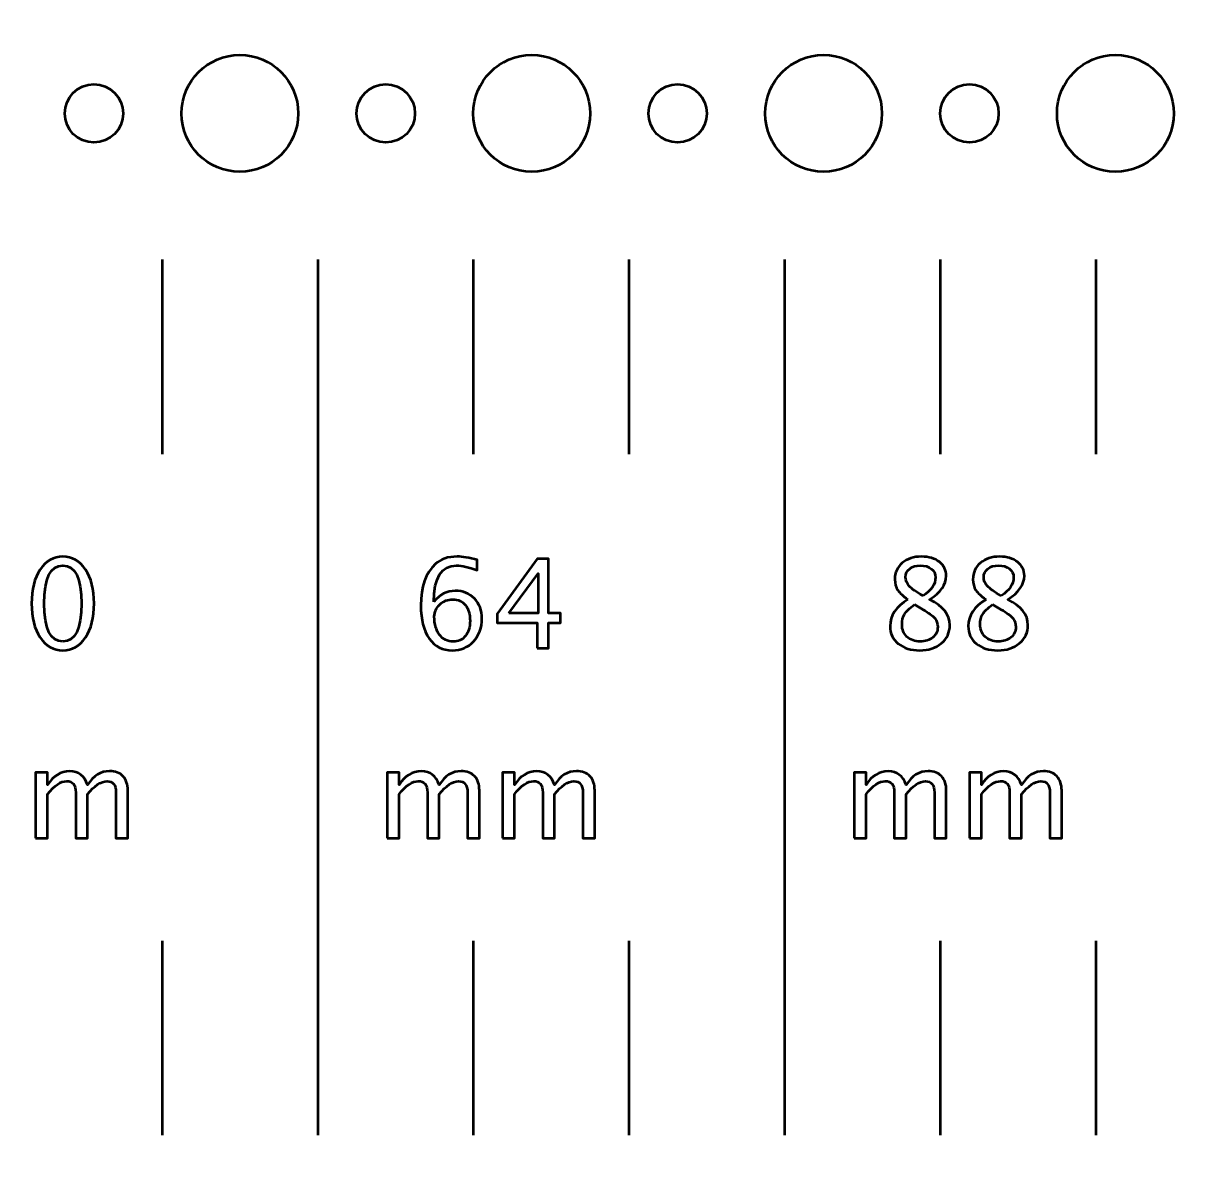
# Model space of a CAD drawing. Header units: centimetres. Extents: x -23.2 to 23.2, y -20.2 to 20.2.
# Drawn here: x -11.61 to -5.59, y -3.86 to 1.96 of the extents above; entities that cross this region are included whole.
import ezdxf

# ---------------------------------------------------------------- set-up
doc = ezdxf.new("R2010")
doc.units = ezdxf.units.CM
doc.header["$MEASUREMENT"] = 0
doc.layers.add('Layer 1', color=7, linetype='Continuous')

msp = doc.modelspace()

# ---------------------------------------------------------------- linework, layer by layer
at = {"layer": 'Layer 1', "lineweight": 53}
for centre, major_axis in [((-10.49999, 1.49999), (0, 0.30001)), ((-8.99999, 1.49999), (0, 0.30001)), ((-7.49999, 1.49999), (0, 0.30001)), ((-5.99999, 1.49999), (0, 0.30001)), ((-11.25, 1.5), (0, 0.15)), ((-9.75, 1.5), (0, 0.15)), ((-8.25, 1.5), (0, 0.15)), ((-6.75, 1.5), (0, 0.15))]:
    msp.add_ellipse(centre, major_axis=major_axis, ratio=1, dxfattribs=at)
msp.add_open_spline([(-22.7, -20.2), (-22.97614, -20.2), (-23.2, -19.97614), (-23.2, -19.7), (-23.2, -19.7), (-23.2, -19.7), (-23.2, 19.7), (-23.2, 19.7), (-23.2, 19.7), (-23.2, 19.97614), (-22.97614, 20.2), (-22.7, 20.2), (-22.7, 20.2), (-18.95782, 20.2), (-13.47204, 20.2), (-10.3, 20.2), (-10.3, 20.2), (-10.02386, 20.2), (-9.8, 19.97614), (-9.8, 19.7), (-9.8, 19.7), (-9.8, 19.7), (-9.8, 2.2), (-9.8, 2.2), (-9.8, 2.2), (-9.8, 2.2), (22.7, 2.2), (22.7, 2.2), (22.7, 2.2), (22.97614, 2.2), (23.2, 1.97614), (23.2, 1.7), (23.2, 1.7), (23.2, 1.7), (23.2, -4.7), (23.2, -4.7), (23.2, -4.7), (23.2, -4.97614), (22.97614, -5.2), (22.7, -5.2), (22.7, -5.2), (22.7, -5.2), (-9.8, -5.2), (-9.8, -5.2), (-9.8, -5.2), (-9.8, -5.2), (-9.8, -19.7), (-9.8, -19.7), (-9.8, -19.7), (-9.8, -19.97614), (-10.02386, -20.2), (-10.3, -20.2), (-10.3, -20.2), (-15.07775, -20.2), (-17.92225, -20.2), (-22.7, -20.2)], degree=3, knots=[0, 0, 0, 0, 0.0666667, 0.0666667, 0.0666667, 0.0666667, 0.1333333, 0.1333333, 0.1333333, 0.1333333, 0.2, 0.2, 0.2, 0.2, 0.2666667, 0.2666667, 0.2666667, 0.2666667, 0.3333333, 0.3333333, 0.3333333, 0.3333333, 0.4, 0.4, 0.4, 0.4, 0.4666667, 0.4666667, 0.4666667, 0.4666667, 0.5333333, 0.5333333, 0.5333333, 0.5333333, 0.6, 0.6, 0.6, 0.6, 0.6666667, 0.6666667, 0.6666667, 0.6666667, 0.7333333, 0.7333333, 0.7333333, 0.7333333, 0.8, 0.8, 0.8, 0.8, 0.8666667, 0.8666667, 0.8666667, 0.8666667, 1, 1, 1, 1], dxfattribs=at)
at = {"layer": 'Layer 1', "color": 5, "lineweight": 53}
for points in [[(-10.9, 0.75), (-10.9, 0.75), (-10.9, -0.25), (-10.9, -0.25)], [(-10.1, 0.75), (-10.1, 0.75), (-10.1, -3.75), (-10.1, -3.75)], [(-9.3, 0.75), (-9.3, 0.75), (-9.3, -0.25), (-9.3, -0.25)], [(-8.5, 0.75), (-8.5, 0.75), (-8.5, -0.25), (-8.5, -0.25)], [(-7.7, 0.75), (-7.7, 0.75), (-7.7, -3.75), (-7.7, -3.75)], [(-6.9, 0.75), (-6.9, 0.75), (-6.9, -0.25), (-6.9, -0.25)], [(-6.1, 0.75), (-6.1, 0.75), (-6.1, -0.25), (-6.1, -0.25)], [(-10.9, -2.75), (-10.9, -2.75), (-10.9, -3.75), (-10.9, -3.75)], [(-9.3, -2.75), (-9.3, -2.75), (-9.3, -3.75), (-9.3, -3.75)], [(-8.5, -2.75), (-8.5, -2.75), (-8.5, -3.75), (-8.5, -3.75)], [(-6.9, -2.75), (-6.9, -2.75), (-6.9, -3.75), (-6.9, -3.75)], [(-6.1, -2.75), (-6.1, -2.75), (-6.1, -3.75), (-6.1, -3.75)]]:
    msp.add_open_spline(points, degree=3, dxfattribs=at)
for points, knots in [([(-11.41003, -1.25881), (-11.45818, -1.25881), (-11.49702, -1.23669), (-11.52645, -1.19256), (-11.52645, -1.19256), (-11.55597, -1.14843), (-11.57068, -1.09022), (-11.57068, -1.01783), (-11.57068, -1.01783), (-11.57068, -0.94544), (-11.55597, -0.88723), (-11.52645, -0.8431), (-11.52645, -0.8431), (-11.49702, -0.79896), (-11.45818, -0.77684), (-11.41003, -0.77684), (-11.41003, -0.77684), (-11.36166, -0.77684), (-11.32282, -0.79886), (-11.2934, -0.84288), (-11.2934, -0.84288), (-11.26409, -0.88691), (-11.24937, -0.94523), (-11.24937, -1.01783), (-11.24937, -1.01783), (-11.24937, -1.09022), (-11.26409, -1.14843), (-11.2934, -1.19256), (-11.2934, -1.19256), (-11.32282, -1.23669), (-11.36166, -1.25881), (-11.41003, -1.25881)], [0, 0, 0, 0, 0.1111111, 0.1111111, 0.1111111, 0.1111111, 0.2222222, 0.2222222, 0.2222222, 0.2222222, 0.3333333, 0.3333333, 0.3333333, 0.3333333, 0.4444444, 0.4444444, 0.4444444, 0.4444444, 0.5555556, 0.5555556, 0.5555556, 0.5555556, 0.6666667, 0.6666667, 0.6666667, 0.6666667, 0.7777778, 0.7777778, 0.7777778, 0.7777778, 1, 1, 1, 1]), ([(-9.503, -1.00947), (-9.47379, -0.97168), (-9.43707, -0.95274), (-9.39283, -0.95274), (-9.39283, -0.95274), (-9.35272, -0.95274), (-9.31991, -0.96597), (-9.2943, -0.99253), (-9.2943, -0.99253), (-9.26879, -1.0191), (-9.25598, -1.05318), (-9.25598, -1.09477), (-9.25598, -1.09477), (-9.25598, -1.1425), (-9.27027, -1.18176), (-9.29895, -1.21256), (-9.29895, -1.21256), (-9.32763, -1.24336), (-9.36404, -1.25881), (-9.40838, -1.25881), (-9.40838, -1.25881), (-9.45876, -1.25881), (-9.49834, -1.23838), (-9.52681, -1.19764), (-9.52681, -1.19764), (-9.55539, -1.15679), (-9.56967, -1.10027), (-9.56967, -1.0282), (-9.56967, -1.0282), (-9.56967, -0.93104), (-9.5447, -0.85982), (-9.49485, -0.81431), (-9.49485, -0.81431), (-9.46776, -0.78933), (-9.43029, -0.77684), (-9.38256, -0.77684), (-9.38256, -0.77684), (-9.35483, -0.77684), (-9.32044, -0.78256), (-9.27948, -0.79399), (-9.27948, -0.79399), (-9.27948, -0.79399), (-9.27948, -0.84733), (-9.27948, -0.84733), (-9.27948, -0.84733), (-9.32277, -0.83082), (-9.35833, -0.82256), (-9.38627, -0.82256), (-9.38627, -0.82256), (-9.46405, -0.82256), (-9.503, -0.8849), (-9.503, -1.00947)], [0, 0, 0, 0, 0.0714286, 0.0714286, 0.0714286, 0.0714286, 0.1428571, 0.1428571, 0.1428571, 0.1428571, 0.2142857, 0.2142857, 0.2142857, 0.2142857, 0.2857143, 0.2857143, 0.2857143, 0.2857143, 0.3571429, 0.3571429, 0.3571429, 0.3571429, 0.4285714, 0.4285714, 0.4285714, 0.4285714, 0.5, 0.5, 0.5, 0.5, 0.5714286, 0.5714286, 0.5714286, 0.5714286, 0.6428571, 0.6428571, 0.6428571, 0.6428571, 0.7142857, 0.7142857, 0.7142857, 0.7142857, 0.7857143, 0.7857143, 0.7857143, 0.7857143, 0.8571429, 0.8571429, 0.8571429, 0.8571429, 1, 1, 1, 1]), ([(-7.06617, -0.99751), (-7.09136, -0.97994), (-7.10893, -0.96364), (-7.11877, -0.94851), (-7.11877, -0.94851), (-7.12861, -0.93348), (-7.13348, -0.91527), (-7.13348, -0.894), (-7.13348, -0.894), (-7.13348, -0.85929), (-7.12078, -0.83103), (-7.09549, -0.80934), (-7.09549, -0.80934), (-7.07009, -0.78764), (-7.03696, -0.77684), (-6.99611, -0.77684), (-6.99611, -0.77684), (-6.95843, -0.77684), (-6.92785, -0.78605), (-6.90446, -0.80447), (-6.90446, -0.80447), (-6.88107, -0.82278), (-6.86932, -0.84669), (-6.86932, -0.87601), (-6.86932, -0.87601), (-6.86932, -0.92046), (-6.89779, -0.96099), (-6.95462, -0.99751), (-6.95462, -0.99751), (-6.88551, -1.03137), (-6.8509, -1.07508), (-6.8509, -1.12863), (-6.8509, -1.12863), (-6.8509, -1.16684), (-6.8654, -1.19806), (-6.8943, -1.2224), (-6.8943, -1.2224), (-6.92319, -1.24664), (-6.96034, -1.25881), (-7.00584, -1.25881), (-7.00584, -1.25881), (-7.05125, -1.25881), (-7.08787, -1.24738), (-7.11581, -1.22452), (-7.11581, -1.22452), (-7.14364, -1.20177), (-7.15761, -1.17171), (-7.15761, -1.13456), (-7.15761, -1.13456), (-7.15761, -1.07953), (-7.12713, -1.03391), (-7.06617, -0.99751)], [0, 0, 0, 0, 0.0714286, 0.0714286, 0.0714286, 0.0714286, 0.1428571, 0.1428571, 0.1428571, 0.1428571, 0.2142857, 0.2142857, 0.2142857, 0.2142857, 0.2857143, 0.2857143, 0.2857143, 0.2857143, 0.3571429, 0.3571429, 0.3571429, 0.3571429, 0.4285714, 0.4285714, 0.4285714, 0.4285714, 0.5, 0.5, 0.5, 0.5, 0.5714286, 0.5714286, 0.5714286, 0.5714286, 0.6428571, 0.6428571, 0.6428571, 0.6428571, 0.7142857, 0.7142857, 0.7142857, 0.7142857, 0.7857143, 0.7857143, 0.7857143, 0.7857143, 0.8571429, 0.8571429, 0.8571429, 0.8571429, 1, 1, 1, 1]), ([(-6.66464, -0.99751), (-6.68983, -0.97994), (-6.7074, -0.96364), (-6.71724, -0.94851), (-6.71724, -0.94851), (-6.72708, -0.93348), (-6.73195, -0.91527), (-6.73195, -0.894), (-6.73195, -0.894), (-6.73195, -0.85929), (-6.71925, -0.83103), (-6.69396, -0.80934), (-6.69396, -0.80934), (-6.66856, -0.78764), (-6.63543, -0.77684), (-6.59458, -0.77684), (-6.59458, -0.77684), (-6.5569, -0.77684), (-6.52632, -0.78605), (-6.50293, -0.80447), (-6.50293, -0.80447), (-6.47954, -0.82278), (-6.46779, -0.84669), (-6.46779, -0.87601), (-6.46779, -0.87601), (-6.46779, -0.92046), (-6.49626, -0.96099), (-6.55309, -0.99751), (-6.55309, -0.99751), (-6.48398, -1.03137), (-6.44937, -1.07508), (-6.44937, -1.12863), (-6.44937, -1.12863), (-6.44937, -1.16684), (-6.46387, -1.19806), (-6.49277, -1.2224), (-6.49277, -1.2224), (-6.52166, -1.24664), (-6.55881, -1.25881), (-6.60431, -1.25881), (-6.60431, -1.25881), (-6.64972, -1.25881), (-6.68634, -1.24738), (-6.71428, -1.22452), (-6.71428, -1.22452), (-6.74211, -1.20177), (-6.75608, -1.17171), (-6.75608, -1.13456), (-6.75608, -1.13456), (-6.75608, -1.07953), (-6.7256, -1.03391), (-6.66464, -0.99751)], [0, 0, 0, 0, 0.0714286, 0.0714286, 0.0714286, 0.0714286, 0.1428571, 0.1428571, 0.1428571, 0.1428571, 0.2142857, 0.2142857, 0.2142857, 0.2142857, 0.2857143, 0.2857143, 0.2857143, 0.2857143, 0.3571429, 0.3571429, 0.3571429, 0.3571429, 0.4285714, 0.4285714, 0.4285714, 0.4285714, 0.5, 0.5, 0.5, 0.5, 0.5714286, 0.5714286, 0.5714286, 0.5714286, 0.6428571, 0.6428571, 0.6428571, 0.6428571, 0.7142857, 0.7142857, 0.7142857, 0.7142857, 0.7857143, 0.7857143, 0.7857143, 0.7857143, 0.8571429, 0.8571429, 0.8571429, 0.8571429, 1, 1, 1, 1]), ([(-11.41014, -1.21309), (-11.34653, -1.21309), (-11.31478, -1.148), (-11.31478, -1.01783), (-11.31478, -1.01783), (-11.31478, -0.88765), (-11.34653, -0.82256), (-11.41014, -0.82256), (-11.41014, -0.82256), (-11.47353, -0.82256), (-11.50528, -0.88765), (-11.50528, -1.01783), (-11.50528, -1.01783), (-11.50528, -1.148), (-11.47353, -1.21309), (-11.41014, -1.21309)], [0, 0, 0, 0, 0.2, 0.2, 0.2, 0.2, 0.4, 0.4, 0.4, 0.4, 0.6, 0.6, 0.6, 0.6, 1, 1, 1, 1]), ([(-8.97129, -1.24738), (-8.97129, -1.24738), (-8.97129, -1.1172), (-8.97129, -1.1172), (-8.97129, -1.1172), (-8.97129, -1.1172), (-9.1783, -1.1172), (-9.1783, -1.1172), (-9.1783, -1.1172), (-9.1783, -1.1172), (-9.1783, -1.07085), (-9.1783, -1.07085), (-9.1783, -1.07085), (-9.1783, -1.07085), (-8.97129, -0.78827), (-8.97129, -0.78827), (-8.97129, -0.78827), (-8.97129, -0.78827), (-8.91414, -0.78827), (-8.91414, -0.78827), (-8.91414, -0.78827), (-8.91414, -0.78827), (-8.91414, -1.06704), (-8.91414, -1.06704), (-8.91414, -1.06704), (-8.91414, -1.06704), (-8.85255, -1.06704), (-8.85255, -1.06704), (-8.85255, -1.06704), (-8.85255, -1.06704), (-8.85255, -1.1172), (-8.85255, -1.1172), (-8.85255, -1.1172), (-8.85255, -1.1172), (-8.91414, -1.1172), (-8.91414, -1.1172), (-8.91414, -1.1172), (-8.91414, -1.1172), (-8.91414, -1.24738), (-8.91414, -1.24738), (-8.91414, -1.24738), (-8.91414, -1.24738), (-8.97129, -1.24738), (-8.97129, -1.24738)], [0, 0, 0, 0, 0.0833333, 0.0833333, 0.0833333, 0.0833333, 0.1666667, 0.1666667, 0.1666667, 0.1666667, 0.25, 0.25, 0.25, 0.25, 0.3333333, 0.3333333, 0.3333333, 0.3333333, 0.4166667, 0.4166667, 0.4166667, 0.4166667, 0.5, 0.5, 0.5, 0.5, 0.5833333, 0.5833333, 0.5833333, 0.5833333, 0.6666667, 0.6666667, 0.6666667, 0.6666667, 0.75, 0.75, 0.75, 0.75, 0.8333333, 0.8333333, 0.8333333, 0.8333333, 1, 1, 1, 1]), ([(-6.9887, -0.97835), (-6.94594, -0.95009), (-6.92456, -0.91877), (-6.92456, -0.88416), (-6.92456, -0.88416), (-6.92456, -0.86564), (-6.93176, -0.85082), (-6.94605, -0.8395), (-6.94605, -0.8395), (-6.96044, -0.82817), (-6.97917, -0.82256), (-7.00235, -0.82256), (-7.00235, -0.82256), (-7.02479, -0.82256), (-7.0431, -0.82807), (-7.05717, -0.83918), (-7.05717, -0.83918), (-7.07125, -0.85029), (-7.07823, -0.86458), (-7.07823, -0.88225), (-7.07823, -0.88225), (-7.07823, -0.8994), (-7.07188, -0.91485), (-7.05918, -0.92861), (-7.05918, -0.92861), (-7.04648, -0.94226), (-7.02299, -0.95888), (-6.9887, -0.97835)], [0, 0, 0, 0, 0.125, 0.125, 0.125, 0.125, 0.25, 0.25, 0.25, 0.25, 0.375, 0.375, 0.375, 0.375, 0.5, 0.5, 0.5, 0.5, 0.625, 0.625, 0.625, 0.625, 0.75, 0.75, 0.75, 0.75, 1, 1, 1, 1]), ([(-6.58717, -0.97835), (-6.54441, -0.95009), (-6.52303, -0.91877), (-6.52303, -0.88416), (-6.52303, -0.88416), (-6.52303, -0.86564), (-6.53023, -0.85082), (-6.54452, -0.8395), (-6.54452, -0.8395), (-6.55891, -0.82817), (-6.57764, -0.82256), (-6.60082, -0.82256), (-6.60082, -0.82256), (-6.62326, -0.82256), (-6.64157, -0.82807), (-6.65564, -0.83918), (-6.65564, -0.83918), (-6.66972, -0.85029), (-6.6767, -0.86458), (-6.6767, -0.88225), (-6.6767, -0.88225), (-6.6767, -0.8994), (-6.67035, -0.91485), (-6.65765, -0.92861), (-6.65765, -0.92861), (-6.64495, -0.94226), (-6.62146, -0.95888), (-6.58717, -0.97835)], [0, 0, 0, 0, 0.125, 0.125, 0.125, 0.125, 0.25, 0.25, 0.25, 0.25, 0.375, 0.375, 0.375, 0.375, 0.5, 0.5, 0.5, 0.5, 0.625, 0.625, 0.625, 0.625, 0.75, 0.75, 0.75, 0.75, 1, 1, 1, 1]), ([(-9.11809, -1.06704), (-9.11809, -1.06704), (-8.96748, -1.06704), (-8.96748, -1.06704), (-8.96748, -1.06704), (-8.96748, -1.06704), (-8.96748, -0.86363), (-8.96748, -0.86363), (-8.96748, -0.86363), (-8.96748, -0.86363), (-9.11809, -1.06704), (-9.11809, -1.06704)], [0, 0, 0, 0, 0.25, 0.25, 0.25, 0.25, 0.5, 0.5, 0.5, 0.5, 1, 1, 1, 1]), ([(-9.31694, -1.10683), (-9.31694, -1.07286), (-9.32478, -1.04598), (-9.34055, -1.02619), (-9.34055, -1.02619), (-9.35631, -1.0064), (-9.3779, -0.99655), (-9.40532, -0.99655), (-9.40532, -0.99655), (-9.43146, -0.99655), (-9.45379, -1.00523), (-9.47241, -1.0227), (-9.47241, -1.0227), (-9.49115, -1.04005), (-9.50046, -1.06101), (-9.50046, -1.08545), (-9.50046, -1.08545), (-9.50046, -1.12398), (-9.49157, -1.15488), (-9.4739, -1.17816), (-9.4739, -1.17816), (-9.45612, -1.20145), (-9.43262, -1.21309), (-9.40341, -1.21309), (-9.40341, -1.21309), (-9.37685, -1.21309), (-9.35579, -1.20356), (-9.34023, -1.18451), (-9.34023, -1.18451), (-9.32467, -1.16546), (-9.31694, -1.13954), (-9.31694, -1.10683)], [0, 0, 0, 0, 0.1111111, 0.1111111, 0.1111111, 0.1111111, 0.2222222, 0.2222222, 0.2222222, 0.2222222, 0.3333333, 0.3333333, 0.3333333, 0.3333333, 0.4444444, 0.4444444, 0.4444444, 0.4444444, 0.5555556, 0.5555556, 0.5555556, 0.5555556, 0.6666667, 0.6666667, 0.6666667, 0.6666667, 0.7777778, 0.7777778, 0.7777778, 0.7777778, 1, 1, 1, 1]), ([(-7.03294, -1.02227), (-7.0577, -1.04132), (-7.07453, -1.05794), (-7.08342, -1.07212), (-7.08342, -1.07212), (-7.0922, -1.0863), (-7.09665, -1.10387), (-7.09665, -1.12504), (-7.09665, -1.12504), (-7.09665, -1.15128), (-7.08818, -1.17256), (-7.07114, -1.18875), (-7.07114, -1.18875), (-7.0541, -1.20494), (-7.03177, -1.21309), (-7.00394, -1.21309), (-7.00394, -1.21309), (-6.97716, -1.21309), (-6.95536, -1.20621), (-6.93853, -1.19235), (-6.93853, -1.19235), (-6.9216, -1.17848), (-6.91313, -1.16049), (-6.91313, -1.13837), (-6.91313, -1.13837), (-6.91313, -1.12059), (-6.91832, -1.10546), (-6.9288, -1.09318), (-6.9288, -1.09318), (-6.93928, -1.0809), (-6.95949, -1.06588), (-6.98944, -1.0481), (-6.98944, -1.0481), (-6.98944, -1.0481), (-7.03294, -1.02227), (-7.03294, -1.02227)], [0, 0, 0, 0, 0.1, 0.1, 0.1, 0.1, 0.2, 0.2, 0.2, 0.2, 0.3, 0.3, 0.3, 0.3, 0.4, 0.4, 0.4, 0.4, 0.5, 0.5, 0.5, 0.5, 0.6, 0.6, 0.6, 0.6, 0.7, 0.7, 0.7, 0.7, 0.8, 0.8, 0.8, 0.8, 1, 1, 1, 1]), ([(-6.63141, -1.02227), (-6.65617, -1.04132), (-6.673, -1.05794), (-6.68189, -1.07212), (-6.68189, -1.07212), (-6.69067, -1.0863), (-6.69512, -1.10387), (-6.69512, -1.12504), (-6.69512, -1.12504), (-6.69512, -1.15128), (-6.68665, -1.17256), (-6.66961, -1.18875), (-6.66961, -1.18875), (-6.65257, -1.20494), (-6.63024, -1.21309), (-6.60241, -1.21309), (-6.60241, -1.21309), (-6.57563, -1.21309), (-6.55383, -1.20621), (-6.537, -1.19235), (-6.537, -1.19235), (-6.52007, -1.17848), (-6.5116, -1.16049), (-6.5116, -1.13837), (-6.5116, -1.13837), (-6.5116, -1.12059), (-6.51679, -1.10546), (-6.52727, -1.09318), (-6.52727, -1.09318), (-6.53775, -1.0809), (-6.55796, -1.06588), (-6.58791, -1.0481), (-6.58791, -1.0481), (-6.58791, -1.0481), (-6.63141, -1.02227), (-6.63141, -1.02227)], [0, 0, 0, 0, 0.1, 0.1, 0.1, 0.1, 0.2, 0.2, 0.2, 0.2, 0.3, 0.3, 0.3, 0.3, 0.4, 0.4, 0.4, 0.4, 0.5, 0.5, 0.5, 0.5, 0.6, 0.6, 0.6, 0.6, 0.7, 0.7, 0.7, 0.7, 0.8, 0.8, 0.8, 0.8, 1, 1, 1, 1]), ([(-11.54973, -2.22316), (-11.54973, -2.22316), (-11.54973, -1.88661), (-11.54973, -1.88661), (-11.54973, -1.88661), (-11.54973, -1.88661), (-11.48877, -1.88661), (-11.48877, -1.88661), (-11.48877, -1.88661), (-11.48877, -1.88661), (-11.48877, -1.95022), (-11.48877, -1.95022), (-11.48877, -1.95022), (-11.45903, -1.90312), (-11.42093, -1.87962), (-11.37426, -1.87962), (-11.37426, -1.87962), (-11.32928, -1.87962), (-11.29869, -1.90312), (-11.28239, -1.95022), (-11.28239, -1.95022), (-11.2535, -1.9027), (-11.21583, -1.87899), (-11.16958, -1.87899), (-11.16958, -1.87899), (-11.14005, -1.87899), (-11.11708, -1.88767), (-11.10068, -1.90513), (-11.10068, -1.90513), (-11.08427, -1.92259), (-11.07602, -1.94704), (-11.07602, -1.97847), (-11.07602, -1.97847), (-11.07602, -1.97847), (-11.07602, -2.22316), (-11.07602, -2.22316), (-11.07602, -2.22316), (-11.07602, -2.22316), (-11.13698, -2.22316), (-11.13698, -2.22316), (-11.13698, -2.22316), (-11.13698, -2.22316), (-11.13698, -1.98853), (-11.13698, -1.98853), (-11.13698, -1.98853), (-11.13698, -1.95022), (-11.15222, -1.93106), (-11.1827, -1.93106), (-11.1827, -1.93106), (-11.21434, -1.93106), (-11.24758, -1.95339), (-11.28239, -1.99816), (-11.28239, -1.99816), (-11.28239, -1.99816), (-11.28239, -2.22316), (-11.28239, -2.22316), (-11.28239, -2.22316), (-11.28239, -2.22316), (-11.34335, -2.22316), (-11.34335, -2.22316), (-11.34335, -2.22316), (-11.34335, -2.22316), (-11.34335, -1.98832), (-11.34335, -1.98832), (-11.34335, -1.98832), (-11.34335, -1.94969), (-11.35881, -1.93042), (-11.38982, -1.93042), (-11.38982, -1.93042), (-11.42061, -1.93042), (-11.45363, -1.95286), (-11.48877, -1.99784), (-11.48877, -1.99784), (-11.48877, -1.99784), (-11.48877, -2.22316), (-11.48877, -2.22316), (-11.48877, -2.22316), (-11.48877, -2.22316), (-11.54973, -2.22316), (-11.54973, -2.22316)], [0, 0, 0, 0, 0.047619, 0.047619, 0.047619, 0.047619, 0.0952381, 0.0952381, 0.0952381, 0.0952381, 0.1428571, 0.1428571, 0.1428571, 0.1428571, 0.1904762, 0.1904762, 0.1904762, 0.1904762, 0.2380952, 0.2380952, 0.2380952, 0.2380952, 0.2857143, 0.2857143, 0.2857143, 0.2857143, 0.3333333, 0.3333333, 0.3333333, 0.3333333, 0.3809524, 0.3809524, 0.3809524, 0.3809524, 0.4285714, 0.4285714, 0.4285714, 0.4285714, 0.4761905, 0.4761905, 0.4761905, 0.4761905, 0.5238095, 0.5238095, 0.5238095, 0.5238095, 0.5714286, 0.5714286, 0.5714286, 0.5714286, 0.6190476, 0.6190476, 0.6190476, 0.6190476, 0.6666667, 0.6666667, 0.6666667, 0.6666667, 0.7142857, 0.7142857, 0.7142857, 0.7142857, 0.7619048, 0.7619048, 0.7619048, 0.7619048, 0.8095238, 0.8095238, 0.8095238, 0.8095238, 0.8571429, 0.8571429, 0.8571429, 0.8571429, 0.9047619, 0.9047619, 0.9047619, 0.9047619, 1, 1, 1, 1]), ([(-9.74261, -2.22316), (-9.74261, -2.22316), (-9.74261, -1.88661), (-9.74261, -1.88661), (-9.74261, -1.88661), (-9.74261, -1.88661), (-9.68165, -1.88661), (-9.68165, -1.88661), (-9.68165, -1.88661), (-9.68165, -1.88661), (-9.68165, -1.95022), (-9.68165, -1.95022), (-9.68165, -1.95022), (-9.65191, -1.90312), (-9.61381, -1.87962), (-9.56714, -1.87962), (-9.56714, -1.87962), (-9.52216, -1.87962), (-9.49157, -1.90312), (-9.47527, -1.95022), (-9.47527, -1.95022), (-9.44638, -1.9027), (-9.40871, -1.87899), (-9.36246, -1.87899), (-9.36246, -1.87899), (-9.33293, -1.87899), (-9.30996, -1.88767), (-9.29356, -1.90513), (-9.29356, -1.90513), (-9.27715, -1.92259), (-9.2689, -1.94704), (-9.2689, -1.97847), (-9.2689, -1.97847), (-9.2689, -1.97847), (-9.2689, -2.22316), (-9.2689, -2.22316), (-9.2689, -2.22316), (-9.2689, -2.22316), (-9.32986, -2.22316), (-9.32986, -2.22316), (-9.32986, -2.22316), (-9.32986, -2.22316), (-9.32986, -1.98853), (-9.32986, -1.98853), (-9.32986, -1.98853), (-9.32986, -1.95022), (-9.3451, -1.93106), (-9.37558, -1.93106), (-9.37558, -1.93106), (-9.40722, -1.93106), (-9.44046, -1.95339), (-9.47527, -1.99816), (-9.47527, -1.99816), (-9.47527, -1.99816), (-9.47527, -2.22316), (-9.47527, -2.22316), (-9.47527, -2.22316), (-9.47527, -2.22316), (-9.53623, -2.22316), (-9.53623, -2.22316), (-9.53623, -2.22316), (-9.53623, -2.22316), (-9.53623, -1.98832), (-9.53623, -1.98832), (-9.53623, -1.98832), (-9.53623, -1.94969), (-9.55169, -1.93042), (-9.5827, -1.93042), (-9.5827, -1.93042), (-9.61349, -1.93042), (-9.64651, -1.95286), (-9.68165, -1.99784), (-9.68165, -1.99784), (-9.68165, -1.99784), (-9.68165, -2.22316), (-9.68165, -2.22316), (-9.68165, -2.22316), (-9.68165, -2.22316), (-9.74261, -2.22316), (-9.74261, -2.22316)], [0, 0, 0, 0, 0.047619, 0.047619, 0.047619, 0.047619, 0.0952381, 0.0952381, 0.0952381, 0.0952381, 0.1428571, 0.1428571, 0.1428571, 0.1428571, 0.1904762, 0.1904762, 0.1904762, 0.1904762, 0.2380952, 0.2380952, 0.2380952, 0.2380952, 0.2857143, 0.2857143, 0.2857143, 0.2857143, 0.3333333, 0.3333333, 0.3333333, 0.3333333, 0.3809524, 0.3809524, 0.3809524, 0.3809524, 0.4285714, 0.4285714, 0.4285714, 0.4285714, 0.4761905, 0.4761905, 0.4761905, 0.4761905, 0.5238095, 0.5238095, 0.5238095, 0.5238095, 0.5714286, 0.5714286, 0.5714286, 0.5714286, 0.6190476, 0.6190476, 0.6190476, 0.6190476, 0.6666667, 0.6666667, 0.6666667, 0.6666667, 0.7142857, 0.7142857, 0.7142857, 0.7142857, 0.7619048, 0.7619048, 0.7619048, 0.7619048, 0.8095238, 0.8095238, 0.8095238, 0.8095238, 0.8571429, 0.8571429, 0.8571429, 0.8571429, 0.9047619, 0.9047619, 0.9047619, 0.9047619, 1, 1, 1, 1]), ([(-9.14973, -2.22316), (-9.14973, -2.22316), (-9.14973, -1.88661), (-9.14973, -1.88661), (-9.14973, -1.88661), (-9.14973, -1.88661), (-9.08877, -1.88661), (-9.08877, -1.88661), (-9.08877, -1.88661), (-9.08877, -1.88661), (-9.08877, -1.95022), (-9.08877, -1.95022), (-9.08877, -1.95022), (-9.05903, -1.90312), (-9.02093, -1.87962), (-8.97426, -1.87962), (-8.97426, -1.87962), (-8.92928, -1.87962), (-8.89869, -1.90312), (-8.88239, -1.95022), (-8.88239, -1.95022), (-8.8535, -1.9027), (-8.81583, -1.87899), (-8.76958, -1.87899), (-8.76958, -1.87899), (-8.74005, -1.87899), (-8.71708, -1.88767), (-8.70068, -1.90513), (-8.70068, -1.90513), (-8.68427, -1.92259), (-8.67602, -1.94704), (-8.67602, -1.97847), (-8.67602, -1.97847), (-8.67602, -1.97847), (-8.67602, -2.22316), (-8.67602, -2.22316), (-8.67602, -2.22316), (-8.67602, -2.22316), (-8.73698, -2.22316), (-8.73698, -2.22316), (-8.73698, -2.22316), (-8.73698, -2.22316), (-8.73698, -1.98853), (-8.73698, -1.98853), (-8.73698, -1.98853), (-8.73698, -1.95022), (-8.75222, -1.93106), (-8.7827, -1.93106), (-8.7827, -1.93106), (-8.81434, -1.93106), (-8.84758, -1.95339), (-8.88239, -1.99816), (-8.88239, -1.99816), (-8.88239, -1.99816), (-8.88239, -2.22316), (-8.88239, -2.22316), (-8.88239, -2.22316), (-8.88239, -2.22316), (-8.94335, -2.22316), (-8.94335, -2.22316), (-8.94335, -2.22316), (-8.94335, -2.22316), (-8.94335, -1.98832), (-8.94335, -1.98832), (-8.94335, -1.98832), (-8.94335, -1.94969), (-8.95881, -1.93042), (-8.98982, -1.93042), (-8.98982, -1.93042), (-9.02061, -1.93042), (-9.05363, -1.95286), (-9.08877, -1.99784), (-9.08877, -1.99784), (-9.08877, -1.99784), (-9.08877, -2.22316), (-9.08877, -2.22316), (-9.08877, -2.22316), (-9.08877, -2.22316), (-9.14973, -2.22316), (-9.14973, -2.22316)], [0, 0, 0, 0, 0.047619, 0.047619, 0.047619, 0.047619, 0.0952381, 0.0952381, 0.0952381, 0.0952381, 0.1428571, 0.1428571, 0.1428571, 0.1428571, 0.1904762, 0.1904762, 0.1904762, 0.1904762, 0.2380952, 0.2380952, 0.2380952, 0.2380952, 0.2857143, 0.2857143, 0.2857143, 0.2857143, 0.3333333, 0.3333333, 0.3333333, 0.3333333, 0.3809524, 0.3809524, 0.3809524, 0.3809524, 0.4285714, 0.4285714, 0.4285714, 0.4285714, 0.4761905, 0.4761905, 0.4761905, 0.4761905, 0.5238095, 0.5238095, 0.5238095, 0.5238095, 0.5714286, 0.5714286, 0.5714286, 0.5714286, 0.6190476, 0.6190476, 0.6190476, 0.6190476, 0.6666667, 0.6666667, 0.6666667, 0.6666667, 0.7142857, 0.7142857, 0.7142857, 0.7142857, 0.7619048, 0.7619048, 0.7619048, 0.7619048, 0.8095238, 0.8095238, 0.8095238, 0.8095238, 0.8571429, 0.8571429, 0.8571429, 0.8571429, 0.9047619, 0.9047619, 0.9047619, 0.9047619, 1, 1, 1, 1]), ([(-7.34261, -2.22316), (-7.34261, -2.22316), (-7.34261, -1.88661), (-7.34261, -1.88661), (-7.34261, -1.88661), (-7.34261, -1.88661), (-7.28165, -1.88661), (-7.28165, -1.88661), (-7.28165, -1.88661), (-7.28165, -1.88661), (-7.28165, -1.95022), (-7.28165, -1.95022), (-7.28165, -1.95022), (-7.25191, -1.90312), (-7.21381, -1.87962), (-7.16714, -1.87962), (-7.16714, -1.87962), (-7.12216, -1.87962), (-7.09157, -1.90312), (-7.07527, -1.95022), (-7.07527, -1.95022), (-7.04638, -1.9027), (-7.00871, -1.87899), (-6.96246, -1.87899), (-6.96246, -1.87899), (-6.93293, -1.87899), (-6.90996, -1.88767), (-6.89356, -1.90513), (-6.89356, -1.90513), (-6.87715, -1.92259), (-6.8689, -1.94704), (-6.8689, -1.97847), (-6.8689, -1.97847), (-6.8689, -1.97847), (-6.8689, -2.22316), (-6.8689, -2.22316), (-6.8689, -2.22316), (-6.8689, -2.22316), (-6.92986, -2.22316), (-6.92986, -2.22316), (-6.92986, -2.22316), (-6.92986, -2.22316), (-6.92986, -1.98853), (-6.92986, -1.98853), (-6.92986, -1.98853), (-6.92986, -1.95022), (-6.9451, -1.93106), (-6.97558, -1.93106), (-6.97558, -1.93106), (-7.00722, -1.93106), (-7.04046, -1.95339), (-7.07527, -1.99816), (-7.07527, -1.99816), (-7.07527, -1.99816), (-7.07527, -2.22316), (-7.07527, -2.22316), (-7.07527, -2.22316), (-7.07527, -2.22316), (-7.13623, -2.22316), (-7.13623, -2.22316), (-7.13623, -2.22316), (-7.13623, -2.22316), (-7.13623, -1.98832), (-7.13623, -1.98832), (-7.13623, -1.98832), (-7.13623, -1.94969), (-7.15169, -1.93042), (-7.1827, -1.93042), (-7.1827, -1.93042), (-7.21349, -1.93042), (-7.24651, -1.95286), (-7.28165, -1.99784), (-7.28165, -1.99784), (-7.28165, -1.99784), (-7.28165, -2.22316), (-7.28165, -2.22316), (-7.28165, -2.22316), (-7.28165, -2.22316), (-7.34261, -2.22316), (-7.34261, -2.22316)], [0, 0, 0, 0, 0.047619, 0.047619, 0.047619, 0.047619, 0.0952381, 0.0952381, 0.0952381, 0.0952381, 0.1428571, 0.1428571, 0.1428571, 0.1428571, 0.1904762, 0.1904762, 0.1904762, 0.1904762, 0.2380952, 0.2380952, 0.2380952, 0.2380952, 0.2857143, 0.2857143, 0.2857143, 0.2857143, 0.3333333, 0.3333333, 0.3333333, 0.3333333, 0.3809524, 0.3809524, 0.3809524, 0.3809524, 0.4285714, 0.4285714, 0.4285714, 0.4285714, 0.4761905, 0.4761905, 0.4761905, 0.4761905, 0.5238095, 0.5238095, 0.5238095, 0.5238095, 0.5714286, 0.5714286, 0.5714286, 0.5714286, 0.6190476, 0.6190476, 0.6190476, 0.6190476, 0.6666667, 0.6666667, 0.6666667, 0.6666667, 0.7142857, 0.7142857, 0.7142857, 0.7142857, 0.7619048, 0.7619048, 0.7619048, 0.7619048, 0.8095238, 0.8095238, 0.8095238, 0.8095238, 0.8571429, 0.8571429, 0.8571429, 0.8571429, 0.9047619, 0.9047619, 0.9047619, 0.9047619, 1, 1, 1, 1]), ([(-6.74973, -2.22316), (-6.74973, -2.22316), (-6.74973, -1.88661), (-6.74973, -1.88661), (-6.74973, -1.88661), (-6.74973, -1.88661), (-6.68877, -1.88661), (-6.68877, -1.88661), (-6.68877, -1.88661), (-6.68877, -1.88661), (-6.68877, -1.95022), (-6.68877, -1.95022), (-6.68877, -1.95022), (-6.65903, -1.90312), (-6.62093, -1.87962), (-6.57426, -1.87962), (-6.57426, -1.87962), (-6.52928, -1.87962), (-6.49869, -1.90312), (-6.48239, -1.95022), (-6.48239, -1.95022), (-6.4535, -1.9027), (-6.41583, -1.87899), (-6.36958, -1.87899), (-6.36958, -1.87899), (-6.34005, -1.87899), (-6.31708, -1.88767), (-6.30068, -1.90513), (-6.30068, -1.90513), (-6.28427, -1.92259), (-6.27602, -1.94704), (-6.27602, -1.97847), (-6.27602, -1.97847), (-6.27602, -1.97847), (-6.27602, -2.22316), (-6.27602, -2.22316), (-6.27602, -2.22316), (-6.27602, -2.22316), (-6.33698, -2.22316), (-6.33698, -2.22316), (-6.33698, -2.22316), (-6.33698, -2.22316), (-6.33698, -1.98853), (-6.33698, -1.98853), (-6.33698, -1.98853), (-6.33698, -1.95022), (-6.35222, -1.93106), (-6.3827, -1.93106), (-6.3827, -1.93106), (-6.41434, -1.93106), (-6.44758, -1.95339), (-6.48239, -1.99816), (-6.48239, -1.99816), (-6.48239, -1.99816), (-6.48239, -2.22316), (-6.48239, -2.22316), (-6.48239, -2.22316), (-6.48239, -2.22316), (-6.54335, -2.22316), (-6.54335, -2.22316), (-6.54335, -2.22316), (-6.54335, -2.22316), (-6.54335, -1.98832), (-6.54335, -1.98832), (-6.54335, -1.98832), (-6.54335, -1.94969), (-6.55881, -1.93042), (-6.58982, -1.93042), (-6.58982, -1.93042), (-6.62061, -1.93042), (-6.65363, -1.95286), (-6.68877, -1.99784), (-6.68877, -1.99784), (-6.68877, -1.99784), (-6.68877, -2.22316), (-6.68877, -2.22316), (-6.68877, -2.22316), (-6.68877, -2.22316), (-6.74973, -2.22316), (-6.74973, -2.22316)], [0, 0, 0, 0, 0.047619, 0.047619, 0.047619, 0.047619, 0.0952381, 0.0952381, 0.0952381, 0.0952381, 0.1428571, 0.1428571, 0.1428571, 0.1428571, 0.1904762, 0.1904762, 0.1904762, 0.1904762, 0.2380952, 0.2380952, 0.2380952, 0.2380952, 0.2857143, 0.2857143, 0.2857143, 0.2857143, 0.3333333, 0.3333333, 0.3333333, 0.3333333, 0.3809524, 0.3809524, 0.3809524, 0.3809524, 0.4285714, 0.4285714, 0.4285714, 0.4285714, 0.4761905, 0.4761905, 0.4761905, 0.4761905, 0.5238095, 0.5238095, 0.5238095, 0.5238095, 0.5714286, 0.5714286, 0.5714286, 0.5714286, 0.6190476, 0.6190476, 0.6190476, 0.6190476, 0.6666667, 0.6666667, 0.6666667, 0.6666667, 0.7142857, 0.7142857, 0.7142857, 0.7142857, 0.7619048, 0.7619048, 0.7619048, 0.7619048, 0.8095238, 0.8095238, 0.8095238, 0.8095238, 0.8571429, 0.8571429, 0.8571429, 0.8571429, 0.9047619, 0.9047619, 0.9047619, 0.9047619, 1, 1, 1, 1])]:
    msp.add_open_spline(points, degree=3, knots=knots, dxfattribs=at)

doc.saveas('drawing.dxf')
